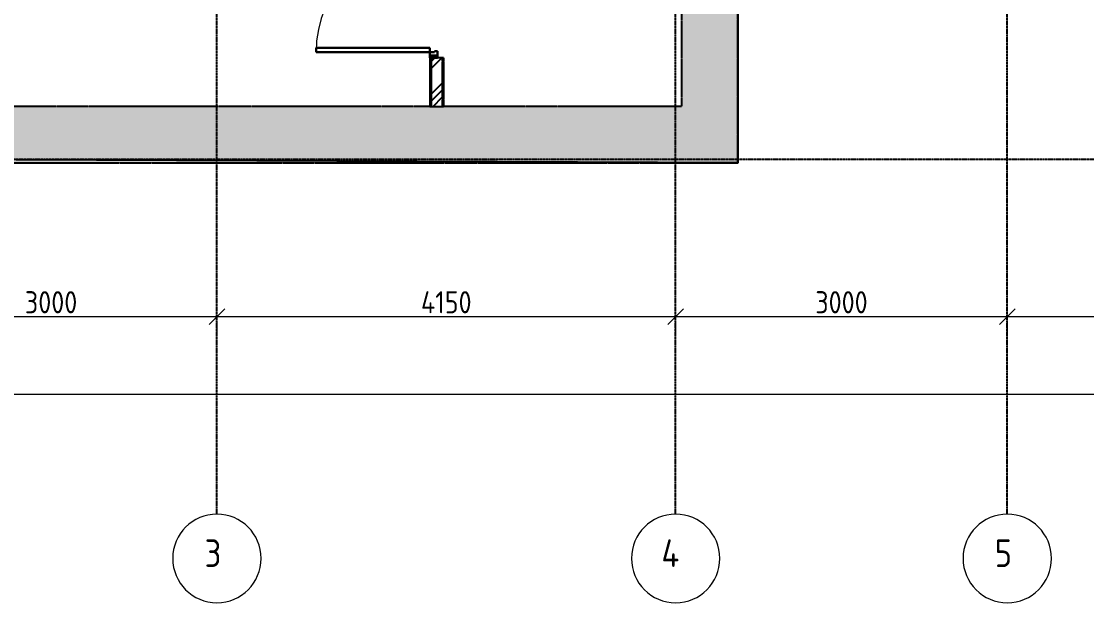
# Model space of a CAD drawing. Header units: millimetres. Extents: x -99936 to 523262, y -63190 to 327013.
# Drawn here: x 324545 to 334183, y -3553 to 1702 of the extents above; entities that cross this region are included whole.
import ezdxf

# ---------------------------------------------------------------- set-up
doc = ezdxf.new("R2010")
doc.units = ezdxf.units.MM
doc.linetypes.add('ADSK_Линия сетки', pattern=[25, 20, -2.5, 0, -2.5])
doc.linetypes.add('ADSK_Снесено', pattern=[4.5, 3, -1.5])
doc.layers.add('Двери', color=251, linetype='Continuous', lineweight=18)
doc.layers.add('Оси', color=7, linetype='Continuous', lineweight=9)
doc.layers.add('Стены внутренние', color=5, linetype='Continuous', lineweight=18, true_color=0x0000ff)
doc.layers.add('Стены наружные', color=1, linetype='ADSK_Снесено', lineweight=18, true_color=0xff0000)
doc.styles.add('GOST Common_1', font='GOST Common_0.ttf', dxfattribs={"width": 0.9, "height": 200})
doc.styles.add('ISOCPEUR', font='isocpeur.ttf', dxfattribs={"height": 250})
doc.dimstyles.new('ADSK_Основной_2_5_мм', dxfattribs={"dimscale": 304.8, "dimtxt": 251.428749, "dimasz": 0.463911, "dimexe": 0.492126, "dimexo": 0.492126, "dimgap": 0.098425, "dimtad": 1, "dimdec": 1, "dimrnd": 0.1, "dimdsep": 46, "dimtxsty": 'GOST Common_1', "dimblk1": 'OBLIQUE', "dimblk2": 'OBLIQUE', "dimsah": 1, "dimcen": 0.09, "dimdle": 0.492126, "dimazin": 2, "dimtfac": 1, "dimtdec": 4, "dimtix": 1, "dimtmove": 0, "dimatfit": 3, "dimfxl": 1, "dimtvp": 1, "dimtfill": 1, "dimtolj": 1, "dimtzin": 0, "dimlwd": 20, "dimlwe": 20, "dimarcsym": 2})

# ---------------------------------------------------------------- blocks, each defined once
blk = doc.blocks.new('AC_Дверь_Однопольная - Д-35п 1130х2200h-1983217-04 План 4-го этажа')
at = {"layer": 'Двери', "lineweight": 30}
for p, q in [((-515, 1092), (-475, 1092)), ((-515, 62), (-515, 1092)), ((-475, 1092), (-475, 62)), ((-565, 62), (-545, 62)), ((-565, -8), (-565, 62)), ((-545, 62), (-515, 62)), ((-545, -8), (-545, 62)), ((-545, 62), (-545, -8)), ((-475, 62), (-515, 62)), ((-515, 62), (-515, 22)), ((-515, 22), (-505, 22)), ((-505, 22), (-505, -8)), ((505, 22), (515, 22)), ((505, -8), (505, 22)), ((515, 62), (545, 62)), ((515, 22), (515, 62)), ((545, 62), (545, -8)), ((545, 62), (565, 62)), ((545, -8), (545, 62)), ((565, 62), (565, -8)), ((-545, -8), (-565, -8)), ((-505, -8), (-545, -8)), ((545, -8), (505, -8)), ((565, -8), (545, -8))]:
    blk.add_line(p, q, dxfattribs=at)
at = {"layer": 'Двери'}
blk.add_arc((-515, 62), 1030, 0, 90, dxfattribs=at)
blk = doc.blocks.new('Ось сетки - Круг_Ø8 мм-6577-04 План 4-го этажа')
at = {"layer": 'Оси', "lineweight": 20}
for start, end in [(360, 180), (180, 360)]:
    blk.add_arc((0, 0), 4, start, end, dxfattribs=at)
blk = doc.blocks.new('_Oblique')
at = {"color": 0, "linetype": 'ByBlock', "lineweight": -2}
blk.add_line((-0.5, -0.5), (0.5, 0.5), dxfattribs=at)
blk = doc.blocks.new('*D2010')
at = {"color": 0, "lineweight": 20, "transparency": 16777216}
for p, q in [((323164.4, -967.9), (326464.4, -967.9)), ((323314.4, -1017.9), (323314.4, -1117.9)), ((326314.4, -1017.9), (326314.4, -1117.9))]:
    blk.add_line(p, q, dxfattribs=at)
at = {"layer": 'Defpoints', "color": 0, "transparency": 16777216}
for p in [(323314.4, -867.9), (326314.4, -867.9), (326314.4, -967.9)]:
    blk.add_point(p, dxfattribs=at)
at = {"color": 0, "lineweight": 20, "transparency": 16777216, "xscale": 141.4, "yscale": 141.4, "zscale": 141.4, "rotation": 180}
blk.add_blockref('_Oblique', (323314.4, -967.9), dxfattribs=at)
at = {"color": 0, "lineweight": 20, "transparency": 16777216, "xscale": 141.4, "yscale": 141.4, "zscale": 141.4}
blk.add_blockref('_Oblique', (326314.4, -967.9), dxfattribs=at)
at = {"color": 0, "lineweight": 25, "transparency": 16777216, "insert": (324814.4, -837.9), "char_height": 200, "width": 756.843, "attachment_point": 5, "style": 'GOST Common_1', "bg_fill": 3, "box_fill_scale": 1.1, "bg_fill_color": 256, "bg_fill_true_color": 13158600, "bg_fill_transparency": 0}
blk.add_mtext('\\A1;3000', dxfattribs=at)
blk = doc.blocks.new('*D2011')
at = {"color": 0, "lineweight": 20, "transparency": 16777216}
for p, q in [((326164.4, -967.9), (330614.4, -967.9)), ((326314.4, -1017.9), (326314.4, -1117.9)), ((330464.4, -1017.9), (330464.4, -1117.9))]:
    blk.add_line(p, q, dxfattribs=at)
at = {"layer": 'Defpoints', "color": 0, "transparency": 16777216}
for p in [(326314.4, -867.9), (330464.4, -867.9), (330464.4, -967.9)]:
    blk.add_point(p, dxfattribs=at)
at = {"color": 0, "lineweight": 20, "transparency": 16777216, "xscale": 141.4, "yscale": 141.4, "zscale": 141.4, "rotation": 180}
blk.add_blockref('_Oblique', (326314.4, -967.9), dxfattribs=at)
at = {"color": 0, "lineweight": 20, "transparency": 16777216, "xscale": 141.4, "yscale": 141.4, "zscale": 141.4}
blk.add_blockref('_Oblique', (330464.4, -967.9), dxfattribs=at)
at = {"color": 0, "lineweight": 25, "transparency": 16777216, "insert": (328389.4, -837.9), "char_height": 200, "width": 726.16, "attachment_point": 5, "style": 'GOST Common_1', "bg_fill": 3, "box_fill_scale": 1.1, "bg_fill_color": 256, "bg_fill_true_color": 13158600, "bg_fill_transparency": 0}
blk.add_mtext('\\A1;4150', dxfattribs=at)
blk = doc.blocks.new('*D2012')
at = {"color": 0, "lineweight": 20, "transparency": 16777216}
for p, q in [((330314.4, -967.9), (333614.4, -967.9)), ((330464.4, -1017.9), (330464.4, -1117.9)), ((333464.4, -1017.9), (333464.4, -1117.9))]:
    blk.add_line(p, q, dxfattribs=at)
at = {"layer": 'Defpoints', "color": 0, "transparency": 16777216}
for p in [(330464.4, -867.9), (333464.4, -867.9), (333464.4, -967.9)]:
    blk.add_point(p, dxfattribs=at)
at = {"color": 0, "lineweight": 20, "transparency": 16777216, "xscale": 141.4, "yscale": 141.4, "zscale": 141.4, "rotation": 180}
blk.add_blockref('_Oblique', (330464.4, -967.9), dxfattribs=at)
at = {"color": 0, "lineweight": 20, "transparency": 16777216, "xscale": 141.4, "yscale": 141.4, "zscale": 141.4}
blk.add_blockref('_Oblique', (333464.4, -967.9), dxfattribs=at)
at = {"color": 0, "lineweight": 25, "transparency": 16777216, "insert": (331964.4, -837.9), "char_height": 200, "width": 756.843, "attachment_point": 5, "style": 'GOST Common_1', "bg_fill": 3, "box_fill_scale": 1.1, "bg_fill_color": 256, "bg_fill_true_color": 13158600, "bg_fill_transparency": 0}
blk.add_mtext('\\A1;3000', dxfattribs=at)
blk = doc.blocks.new('*D2013')
at = {"color": 0, "lineweight": 20, "transparency": 16777216}
for p, q in [((333314.4, -967.9), (341514.4, -967.9)), ((333464.4, -1017.9), (333464.4, -1117.9)), ((341364.4, -1017.9), (341364.4, -1117.9))]:
    blk.add_line(p, q, dxfattribs=at)
at = {"layer": 'Defpoints', "color": 0, "transparency": 16777216}
for p in [(333464.4, -867.9), (341364.4, -867.9), (341364.4, -967.9)]:
    blk.add_point(p, dxfattribs=at)
at = {"color": 0, "lineweight": 20, "transparency": 16777216, "xscale": 141.4, "yscale": 141.4, "zscale": 141.4, "rotation": 180}
blk.add_blockref('_Oblique', (333464.4, -967.9), dxfattribs=at)
at = {"color": 0, "lineweight": 20, "transparency": 16777216, "xscale": 141.4, "yscale": 141.4, "zscale": 141.4}
blk.add_blockref('_Oblique', (341364.4, -967.9), dxfattribs=at)
at = {"color": 0, "lineweight": 25, "transparency": 16777216, "insert": (337414.4, -837.9), "char_height": 200, "width": 756.843, "attachment_point": 5, "style": 'GOST Common_1', "bg_fill": 3, "box_fill_scale": 1.1, "bg_fill_color": 256, "bg_fill_true_color": 13158600, "bg_fill_transparency": 0}
blk.add_mtext('\\A1;7900', dxfattribs=at)
blk = doc.blocks.new('*D2027')
at = {"color": 0, "lineweight": 20, "transparency": 16777216}
for p, q in [((316664.4, -1667.9), (378814.4, -1667.9)), ((316814.4, -1717.9), (316814.4, -1817.9)), ((378664.4, -1717.9), (378664.4, -1817.9))]:
    blk.add_line(p, q, dxfattribs=at)
at = {"layer": 'Defpoints', "color": 0, "transparency": 16777216}
for p in [(316814.4, -1567.9), (378664.4, -1567.9), (378664.4, -1667.9)]:
    blk.add_point(p, dxfattribs=at)
at = {"color": 0, "lineweight": 20, "transparency": 16777216, "xscale": 141.4, "yscale": 141.4, "zscale": 141.4, "rotation": 180}
blk.add_blockref('_Oblique', (316814.4, -1667.9), dxfattribs=at)
at = {"color": 0, "lineweight": 20, "transparency": 16777216, "xscale": 141.4, "yscale": 141.4, "zscale": 141.4}
blk.add_blockref('_Oblique', (378664.4, -1667.9), dxfattribs=at)
at = {"color": 0, "lineweight": 25, "transparency": 16777216, "insert": (347739.4, -1537.9), "char_height": 200, "width": 889.802, "attachment_point": 5, "style": 'GOST Common_1', "bg_fill": 3, "box_fill_scale": 1.1, "bg_fill_color": 256, "bg_fill_true_color": 13158600, "bg_fill_transparency": 0}
blk.add_mtext('\\A1;61850', dxfattribs=at)

msp = doc.modelspace()

# ---------------------------------------------------------------- hatches: boundary and pattern name
at = {"layer": 'Стены внутренние', "lineweight": 25, "true_color": 0x636466}
h = msp.add_hatch(dxfattribs=at)
h.set_pattern_fill('FP_1', color=251, style=0, pattern_type=2)
h.set_pattern_definition([(45, (322754.53, 150), (-179.605, 179.605), []), (45, (322818.03, 150), (0, 359.21), []), (45, (322691.03, 150), (0, 359.21), [])])
h.paths.add_polyline_path([(328253.41, 932.021), (328353.41, 932.021), (328353.41, 1371.396), (328253.41, 1371.396)])
h.paths.add_polyline_path([(328353.41, 2501.396), (328353.41, 3455.788), (328253.41, 3455.788), (328253.41, 2501.396), (328311.41, 2501.396)])
at = {"layer": 'Стены наружные', "lineweight": 25, "true_color": 0x636466}
for points in [[(330517.532, 932.021), (331027.532, 932.021), (331027.532, 2889.504), (330517.532, 2889.132), (330517.532, 1048.173)], [(323525.328, 422.021), (331027.532, 422.021), (331027.532, 932.021), (323525.328, 932.021), (323525.328, 805.418)]]:
    msp.add_hatch(color=251, dxfattribs=at).paths.add_polyline_path(points)

# ---------------------------------------------------------------- linework, layer by layer
at = {"linetype": 'ADSK_Линия сетки', "lineweight": 25}
msp.add_line((311668.31, 456.788), (379896.253, 456.788), dxfattribs=at)
at = {"layer": 'Стены внутренние', "color": 251, "lineweight": 25, "true_color": 0x636466}
for p, q in [((328241.41, 1371.396), (328241.41, 932.021)), ((328365.41, 1371.396), (328311.41, 1371.396)), ((328365.41, 932.021), (328365.41, 1371.396)), ((328243.41, 932.021), (328363.41, 932.021))]:
    msp.add_line(p, q, dxfattribs=at)
at = {"layer": 'Стены наружные', "color": 251, "lineweight": 25, "true_color": 0x636466}
for p, q in [((330517.532, 2889.504), (330517.532, 932.021)), ((331027.532, 422.021), (331027.532, 2379.504)), ((328243.41, 1371.396), (328243.41, 932.021)), ((328253.41, 1371.396), (328253.41, 932.021)), ((328353.41, 1371.396), (328353.41, 932.021)), ((328363.41, 1371.396), (328363.41, 932.021)), ((328241.41, 932.021), (323525.328, 932.021)), ((328241.41, 932.021), (328243.41, 932.021)), ((328363.41, 932.021), (328365.41, 932.021)), ((330517.532, 932.021), (328365.41, 932.021)), ((323015.328, 422.021), (331027.532, 422.021))]:
    msp.add_line(p, q, dxfattribs=at)

# ---------------------------------------------------------------- block references
at = {"lineweight": 25, "xscale": 99.99999999999993, "yscale": 99.99999999999993, "zscale": 99.99999999999993}
for p in [(326314.445, -3153.384), (330464.445, -3153.384), (333464.445, -3153.384)]:
    msp.add_blockref('Ось сетки - Круг_Ø8 мм-6577-04 План 4-го этажа', p, dxfattribs=at)
at = {"layer": 'Двери', "color": 251, "lineweight": 25, "true_color": 0x636466, "rotation": 89.9999999999999}
msp.add_blockref('AC_Дверь_Однопольная - Д-35п 1130х2200h-1983217-04 План 4-го этажа', (328303.41, 1936.396), dxfattribs=at)

# ---------------------------------------------------------------- texts
at = {"lineweight": 25, "char_height": 250, "attachment_point": 1, "style": 'ISOCPEUR'}
for s, insert, width in [('\\fGOST Common|b0|i0|c204|p34|;\\W.9;3', (326203.364, -2980.85), 266.96194), ('\\fGOST Common|b0|i0|c204|p34|;\\W.9;4', (330335.814, -2980.85), 310.25306), ('\\fGOST Common|b0|i0|c204|p34|;\\W.9;5', (333350.664, -2980.85), 274.17712)]:
    msp.add_mtext(s, dxfattribs=dict(at, insert=insert, width=width))

# ---------------------------------------------------------------- dimensions: what is measured, and where the dimension line sits
at = {"lineweight": 25}
for base, p1, p2, override, picture, middle in [((326314.445, -967.894), (323314.445, -867.909), (326314.445, -867.909), {"dimpost": '<>', "dimfxl": 3000}, '*D2010', (324814.445, -837.894)), ((378664.445, -1667.894), (316814.445, -1567.909), (378664.445, -1567.909), {"dimpost": '<>', "dimfxl": 61850}, '*D2027', (347739.445, -1537.894))]:
    dim = msp.add_linear_dim(base=base, p1=p1, p2=p2, dimstyle='ADSK_Основной_2_5_мм', override=override, dxfattribs=at)
    dim.commit()
    dim.dimension.update_dxf_attribs({"geometry": picture, "text_midpoint": middle})

# ---------------------------------------------------------------- next in the draw order: dimensions: what is measured, and where the dimension line sits
dim = msp.add_linear_dim(base=(330464.445, -967.894), p1=(326314.445, -867.909), p2=(330464.445, -867.909), dimstyle='ADSK_Основной_2_5_мм', override={"dimpost": '<>', "dimfxl": 4150}, dxfattribs=at)
dim.commit()
dim.dimension.update_dxf_attribs({"geometry": '*D2011', "text_midpoint": (328389.445, -837.894)})

# ---------------------------------------------------------------- next in the draw order: linework, layer by layer
at = {"linetype": 'ADSK_Линия сетки', "lineweight": 25}
msp.add_line((326314.445, -2753.384), (326314.445, 44571.852), dxfattribs=at)

# ---------------------------------------------------------------- next in the draw order: dimensions: what is measured, and where the dimension line sits
at = {"lineweight": 25}
dim = msp.add_linear_dim(base=(333464.445, -967.894), p1=(330464.445, -867.909), p2=(333464.445, -867.909), dimstyle='ADSK_Основной_2_5_мм', override={"dimpost": '<>', "dimfxl": 3000}, dxfattribs=at)
dim.commit()
dim.dimension.update_dxf_attribs({"geometry": '*D2012', "text_midpoint": (331964.445, -837.894)})

# ---------------------------------------------------------------- next in the draw order: linework, layer by layer
at = {"linetype": 'ADSK_Линия сетки', "lineweight": 25}
msp.add_line((330464.445, -2753.384), (330464.445, 21818.801), dxfattribs=at)

# ---------------------------------------------------------------- next in the draw order: dimensions: what is measured, and where the dimension line sits
at = {"lineweight": 25}
dim = msp.add_linear_dim(base=(341364.445, -967.894), p1=(333464.445, -867.909), p2=(341364.445, -867.909), dimstyle='ADSK_Основной_2_5_мм', override={"dimpost": '<>', "dimfxl": 7900}, dxfattribs=at)
dim.commit()
dim.dimension.update_dxf_attribs({"geometry": '*D2013', "text_midpoint": (337414.445, -837.894)})

# ---------------------------------------------------------------- next in the draw order: linework, layer by layer
at = {"linetype": 'ADSK_Линия сетки', "lineweight": 25}
msp.add_line((333464.445, -2753.384), (333464.445, 21818.801), dxfattribs=at)
at = {"color": 251, "lineweight": 25, "true_color": 0x636466}
msp.add_lwpolyline([(368787.747, 21084.059), (368787.747, 43909.207), (378787.152, 43909.207), (378968.484, 8682.302), (372687.935, 8682.302), (372687.935, 300.232), (364791.466, 300.232), (364791.466, 2256.788), (353990.508, 2336.478), (354090.93, 2335.737), (354090.93, -2582.567), (341727.178, -2582.567), (341727.178, 2336.478), (331027.532, 2336.478), (331027.532, 422.021), (323045.033, 456.788), (323045.033, 8679.252)], dxfattribs=at)

doc.saveas('drawing.dxf')
